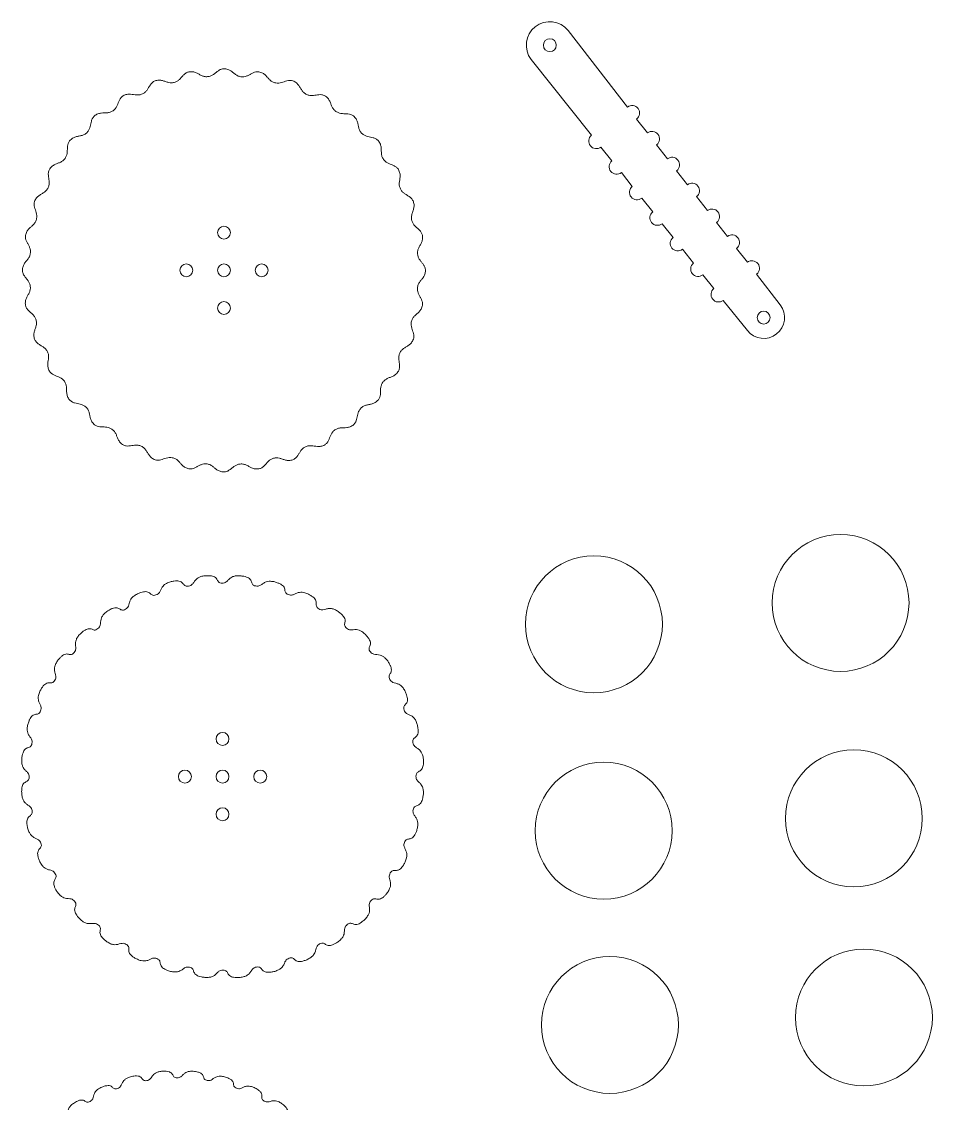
# Model space of a CAD drawing. Header units: millimetres. Extents: x -1917 to 2530, y -2036 to 2579.
# Drawn here: x -435 to 130, y 202 to 872 of the extents above; entities that cross this region are included whole.
import ezdxf

# ---------------------------------------------------------------- set-up
doc = ezdxf.new("R2010")
doc.units = ezdxf.units.MM

msp = doc.modelspace()

# ---------------------------------------------------------------- linework, layer by layer
at = {"color": 7, "linetype": 'Continuous', "lineweight": 15}
for p, q in [((-59.5, 819.23), (-96.25, 866.79)), ((-119.23, 848.74), (-81.75, 801.76)), ((-47.11, 803.19), (-53.79, 811.83)), ((-75.92, 794.45), (-69.11, 785.92)), ((-34.72, 787.15), (-41.39, 795.79)), ((-63.28, 778.61), (-56.47, 770.07)), ((-22.32, 771.11), (-29, 779.76)), ((-50.64, 762.76), (-43.84, 754.23)), ((-9.93, 755.08), (-16.61, 763.72)), ((-38.01, 746.92), (-31.2, 738.38)), ((2.46, 739.04), (-4.22, 747.68)), ((-25.37, 731.07), (-18.56, 722.54)), ((14.85, 723), (8.18, 731.64)), ((-12.73, 715.23), (-5.92, 706.69)), ((35.22, 696.65), (20.57, 715.6)), ((-0.09, 699.38), (14.85, 680.65))]:
    msp.add_line(p, q, dxfattribs=at)
for centre, radius in [((-107.6, 857.59), 4), ((-309.69, 741.37), 4), ((-333.05, 718.02), 4), ((-309.69, 718.02), 4), ((-286.34, 718.02), 4), ((-309.69, 694.66), 4), ((24.97, 688.73), 4), ((72.64, 511.83), 42.45), ((-80.3, 498.59), 42.45), ((-310.57, 427.49), 4), ((80.89, 378.25), 42.45), ((-74.22, 370.62), 42.45), ((-333.92, 404.14), 4), ((-310.57, 404.14), 4), ((-287.21, 404.14), 4), ((-310.57, 380.79), 4), ((87.12, 254.78), 42.45), ((-70.37, 250.2), 42.45)]:
    msp.add_circle(centre, radius, dxfattribs=at)
for centre, radius, start, end in [((-107.6, 857.59), 14.61, 38.98617, 217.28382), ((-56.64, 815.53), 4.67, 307.69242, 127.69242), ((-78.84, 798.11), 4.67, 128.57757, 308.57757), ((-44.25, 799.49), 4.67, 307.69242, 127.69242), ((-66.2, 782.26), 4.67, 128.57757, 308.57757), ((-31.86, 783.45), 4.67, 307.69242, 127.69242), ((-19.47, 767.42), 4.67, 307.69242, 127.69242), ((-53.56, 766.42), 4.67, 128.57757, 308.57757), ((-40.92, 750.57), 4.67, 128.57757, 308.57757), ((-7.07, 751.38), 4.67, 307.69242, 127.69242), ((-28.28, 734.73), 4.67, 128.57757, 308.57757), ((5.32, 735.34), 4.67, 307.69242, 127.69242), ((-15.64, 718.88), 4.67, 128.57757, 308.57757), ((17.71, 719.3), 4.67, 307.69242, 127.69242), ((-3, 703.04), 4.67, 128.57757, 308.57757), ((24.97, 688.73), 12.95, 218.57757, 37.69242)]:
    msp.add_arc(centre, radius, start, end, dxfattribs=at)
for points, knots in [([(-331.4, 841.12), (-332.02, 840.91), (-333.2, 840.5), (-334.61, 839.32), (-335.78, 838.02), (-336.92, 836.68), (-338.27, 835.45), (-340.02, 834.56), (-342.02, 834.15), (-344.05, 834.4), (-345.94, 835.06), (-347.88, 835.71), (-350.12, 836.06), (-351.63, 835.68), (-352.45, 835.48)], [0, 0, 0, 0, 0.0820985, 0.1568225, 0.2303729, 0.3043461, 0.3797809, 0.4613242, 0.5501647, 0.6342196, 0.7179045, 0.8038751, 0.8946475, 1, 1, 1, 1]), ([(-309.69, 843.02), (-310.34, 842.92), (-311.57, 842.72), (-313.17, 841.81), (-314.54, 840.72), (-315.9, 839.61), (-317.45, 838.63), (-319.32, 838.06), (-321.36, 837.99), (-323.32, 838.6), (-325.07, 839.57), (-326.86, 840.55), (-329.01, 841.28), (-330.56, 841.17), (-331.4, 841.12)], [0, 0, 0, 0, 0.082098, 0.156822, 0.230372, 0.304345, 0.379776, 0.461325, 0.550166, 0.63422, 0.717906, 0.803877, 0.894649, 1, 1, 1, 1]), ([(-287.99, 841.12), (-288.64, 841.13), (-289.89, 841.16), (-291.62, 840.53), (-293.16, 839.7), (-294.69, 838.84), (-296.39, 838.14), (-298.33, 837.91), (-300.35, 838.2), (-302.17, 839.13), (-303.72, 840.4), (-305.32, 841.67), (-307.31, 842.76), (-308.86, 842.93), (-309.69, 843.02)], [0, 0, 0, 0, 0.082102, 0.156822, 0.230374, 0.304346, 0.379779, 0.461325, 0.550164, 0.634221, 0.717902, 0.803877, 0.894644, 1, 1, 1, 1]), ([(-266.94, 835.48), (-267.58, 835.6), (-268.8, 835.85), (-270.62, 835.53), (-272.28, 834.98), (-273.94, 834.4), (-275.73, 834.01), (-277.68, 834.11), (-279.62, 834.75), (-281.26, 835.98), (-282.56, 837.5), (-283.92, 839.04), (-285.68, 840.45), (-287.18, 840.89), (-287.99, 841.12)], [0, 0, 0, 0, 0.082097, 0.15682, 0.230372, 0.304344, 0.379778, 0.461324, 0.550167, 0.634222, 0.717903, 0.803876, 0.894648, 1, 1, 1, 1]), ([(-352.45, 835.48), (-353.02, 835.16), (-354.11, 834.56), (-355.3, 833.15), (-356.22, 831.67), (-357.11, 830.15), (-358.23, 828.7), (-359.8, 827.53), (-361.69, 826.77), (-363.74, 826.67), (-365.71, 826.98), (-367.74, 827.29), (-370, 827.24), (-371.43, 826.61), (-372.19, 826.27)], [0, 0, 0, 0, 0.082097, 0.156822, 0.230373, 0.304346, 0.379778, 0.461325, 0.550162, 0.63422, 0.717904, 0.803874, 0.894645, 1, 1, 1, 1]), ([(-247.19, 826.27), (-247.8, 826.5), (-248.96, 826.95), (-250.81, 826.96), (-252.54, 826.71), (-254.27, 826.42), (-256.1, 826.35), (-258.01, 826.79), (-259.81, 827.75), (-261.2, 829.25), (-262.23, 830.97), (-263.29, 832.72), (-264.79, 834.42), (-266.19, 835.11), (-266.94, 835.48)], [0, 0, 0, 0, 0.0820977, 0.1568206, 0.2303709, 0.3043446, 0.3797785, 0.4613216, 0.5501622, 0.6342201, 0.7179032, 0.8038729, 0.8946442, 1, 1, 1, 1]), ([(-372.19, 826.27), (-372.7, 825.86), (-373.67, 825.08), (-374.6, 823.48), (-375.25, 821.86), (-375.86, 820.22), (-376.72, 818.59), (-378.05, 817.16), (-379.79, 816.09), (-381.78, 815.63), (-383.78, 815.6), (-385.83, 815.55), (-388.05, 815.11), (-389.35, 814.24), (-390.04, 813.77)], [0, 0, 0, 0, 0.082098, 0.156821, 0.230374, 0.304346, 0.379779, 0.461328, 0.550164, 0.634221, 0.717905, 0.803879, 0.894649, 1, 1, 1, 1]), ([(-229.35, 813.77), (-229.9, 814.11), (-230.97, 814.75), (-232.79, 815.08), (-234.53, 815.13), (-236.29, 815.15), (-238.1, 815.4), (-239.91, 816.16), (-241.51, 817.42), (-242.62, 819.14), (-243.33, 821.01), (-244.08, 822.92), (-245.25, 824.86), (-246.52, 825.78), (-247.19, 826.27)], [0, 0, 0, 0, 0.082101, 0.156823, 0.230375, 0.304347, 0.379777, 0.461322, 0.550163, 0.634218, 0.717903, 0.803875, 0.894647, 1, 1, 1, 1]), ([(-390.04, 813.77), (-390.47, 813.28), (-391.29, 812.34), (-391.93, 810.61), (-392.28, 808.9), (-392.6, 807.17), (-393.16, 805.43), (-394.23, 803.79), (-395.75, 802.43), (-397.64, 801.63), (-399.6, 801.25), (-401.61, 800.85), (-403.72, 800.03), (-404.85, 798.95), (-405.45, 798.36)], [0, 0, 0, 0, 0.082102, 0.156823, 0.230375, 0.304346, 0.379779, 0.461325, 0.550167, 0.634219, 0.717905, 0.803873, 0.894644, 1, 1, 1, 1]), ([(-213.94, 798.36), (-214.43, 798.79), (-215.37, 799.61), (-217.1, 800.25), (-218.81, 800.6), (-220.54, 800.93), (-222.28, 801.48), (-223.92, 802.55), (-225.28, 804.07), (-226.08, 805.96), (-226.46, 807.93), (-226.86, 809.93), (-227.68, 812.04), (-228.76, 813.17), (-229.35, 813.77)], [0, 0, 0, 0, 0.082099, 0.156823, 0.230373, 0.304345, 0.37978, 0.461325, 0.550165, 0.63422, 0.717904, 0.803876, 0.894647, 1, 1, 1, 1]), ([(-405.45, 798.36), (-405.79, 797.81), (-406.43, 796.74), (-406.76, 794.93), (-406.81, 793.18), (-406.83, 791.42), (-407.07, 789.61), (-407.84, 787.8), (-409.1, 786.2), (-410.82, 785.09), (-412.69, 784.38), (-414.6, 783.63), (-416.54, 782.46), (-417.45, 781.19), (-417.95, 780.52)], [0, 0, 0, 0, 0.082099, 0.156822, 0.230373, 0.304346, 0.379778, 0.461324, 0.550165, 0.634221, 0.717901, 0.803879, 0.894645, 1, 1, 1, 1]), ([(-201.44, 780.52), (-201.85, 781.02), (-202.63, 781.99), (-204.23, 782.92), (-205.85, 783.57), (-207.49, 784.18), (-209.12, 785.04), (-210.55, 786.38), (-211.62, 788.11), (-212.08, 790.1), (-212.11, 792.11), (-212.16, 794.15), (-212.6, 796.37), (-213.47, 797.67), (-213.94, 798.36)], [0, 0, 0, 0, 0.082098, 0.156821, 0.230374, 0.304346, 0.379778, 0.461325, 0.550164, 0.634221, 0.717903, 0.803877, 0.894647, 1, 1, 1, 1]), ([(-417.95, 780.52), (-418.18, 779.91), (-418.63, 778.75), (-418.64, 776.9), (-418.39, 775.17), (-418.1, 773.44), (-418.03, 771.61), (-418.47, 769.7), (-419.43, 767.9), (-420.93, 766.51), (-422.65, 765.48), (-424.4, 764.42), (-426.1, 762.92), (-426.79, 761.52), (-427.16, 760.77)], [0, 0, 0, 0, 0.082098, 0.156821, 0.230374, 0.304348, 0.379779, 0.461324, 0.550165, 0.634219, 0.717904, 0.803875, 0.894646, 1, 1, 1, 1]), ([(-192.23, 760.77), (-192.55, 761.34), (-193.15, 762.43), (-194.56, 763.62), (-196.04, 764.54), (-197.56, 765.43), (-199.01, 766.55), (-200.18, 768.12), (-200.94, 770.01), (-201.04, 772.06), (-200.73, 774.04), (-200.42, 776.06), (-200.47, 778.32), (-201.1, 779.75), (-201.44, 780.52)], [0, 0, 0, 0, 0.082099, 0.156822, 0.230374, 0.304346, 0.37978, 0.461327, 0.550165, 0.63422, 0.717904, 0.803876, 0.894647, 1, 1, 1, 1]), ([(-427.16, 760.77), (-427.28, 760.13), (-427.52, 758.91), (-427.21, 757.09), (-426.66, 755.43), (-426.07, 753.77), (-425.69, 751.98), (-425.79, 750.03), (-426.43, 748.09), (-427.66, 746.45), (-429.18, 745.15), (-430.71, 743.79), (-432.13, 742.03), (-432.56, 740.53), (-432.8, 739.72)], [0, 0, 0, 0, 0.082099, 0.156821, 0.230373, 0.304345, 0.379779, 0.461325, 0.550163, 0.63422, 0.717901, 0.803875, 0.894647, 1, 1, 1, 1]), ([(-186.59, 739.72), (-186.8, 740.34), (-187.21, 741.52), (-188.39, 742.93), (-189.69, 744.1), (-191.03, 745.24), (-192.26, 746.6), (-193.15, 748.34), (-193.56, 750.34), (-193.31, 752.37), (-192.65, 754.26), (-192, 756.2), (-191.65, 758.44), (-192.03, 759.95), (-192.23, 760.77)], [0, 0, 0, 0, 0.082099, 0.156823, 0.230375, 0.304348, 0.379779, 0.461326, 0.550165, 0.634222, 0.717904, 0.803878, 0.894648, 1, 1, 1, 1]), ([(-432.8, 739.72), (-432.81, 739.07), (-432.83, 737.82), (-432.21, 736.09), (-431.38, 734.55), (-430.52, 733.02), (-429.82, 731.32), (-429.59, 729.38), (-429.88, 727.36), (-430.81, 725.54), (-432.07, 723.99), (-433.35, 722.39), (-434.44, 720.4), (-434.61, 718.85), (-434.69, 718.02)], [0, 0, 0, 0, 0.082099, 0.15682, 0.230374, 0.304345, 0.379779, 0.461325, 0.550164, 0.634219, 0.717902, 0.803877, 0.894647, 1, 1, 1, 1]), ([(-184.69, 718.02), (-184.79, 718.66), (-184.99, 719.89), (-185.9, 721.49), (-186.99, 722.86), (-188.1, 724.22), (-189.08, 725.77), (-189.65, 727.64), (-189.72, 729.68), (-189.11, 731.64), (-188.14, 733.39), (-187.16, 735.18), (-186.43, 737.33), (-186.54, 738.89), (-186.59, 739.72)], [0, 0, 0, 0, 0.0821, 0.156823, 0.230374, 0.304347, 0.37978, 0.461326, 0.550165, 0.634221, 0.717904, 0.803877, 0.894647, 1, 1, 1, 1]), ([(-434.69, 718.02), (-434.59, 717.37), (-434.4, 716.14), (-433.49, 714.54), (-432.4, 713.17), (-431.29, 711.81), (-430.31, 710.26), (-429.74, 708.39), (-429.67, 706.35), (-430.28, 704.39), (-431.25, 702.64), (-432.23, 700.85), (-432.96, 698.7), (-432.85, 697.15), (-432.8, 696.31)], [0, 0, 0, 0, 0.0820991, 0.156822, 0.2303767, 0.3043462, 0.3797792, 0.4613265, 0.5501654, 0.6342206, 0.7179036, 0.8038771, 0.8946468, 1, 1, 1, 1]), ([(-186.59, 696.31), (-186.58, 696.96), (-186.55, 698.21), (-187.18, 699.94), (-188.01, 701.48), (-188.87, 703.01), (-189.57, 704.71), (-189.8, 706.65), (-189.51, 708.67), (-188.58, 710.49), (-187.32, 712.05), (-186.04, 713.65), (-184.95, 715.63), (-184.78, 717.18), (-184.69, 718.02)], [0, 0, 0, 0, 0.082098, 0.156821, 0.230374, 0.304346, 0.379778, 0.461325, 0.550164, 0.63422, 0.717903, 0.803877, 0.894647, 1, 1, 1, 1]), ([(-432.8, 696.31), (-432.58, 695.69), (-432.18, 694.51), (-431, 693.1), (-429.7, 691.93), (-428.36, 690.79), (-427.13, 689.44), (-426.24, 687.69), (-425.83, 685.69), (-426.08, 683.66), (-426.74, 681.77), (-427.39, 679.83), (-427.73, 677.59), (-427.36, 676.08), (-427.16, 675.26)], [0, 0, 0, 0, 0.0821008, 0.1568229, 0.2303751, 0.3043456, 0.3797787, 0.4613255, 0.5501649, 0.6342196, 0.7179035, 0.8038773, 0.8946473, 1, 1, 1, 1]), ([(-192.23, 675.26), (-192.11, 675.9), (-191.86, 677.13), (-192.18, 678.94), (-192.73, 680.6), (-193.31, 682.26), (-193.7, 684.05), (-193.6, 686.01), (-192.96, 687.94), (-191.73, 689.58), (-190.21, 690.89), (-188.67, 692.24), (-187.26, 694), (-186.82, 695.5), (-186.59, 696.31)], [0, 0, 0, 0, 0.082098, 0.156822, 0.230373, 0.304345, 0.379778, 0.461325, 0.550165, 0.634221, 0.717904, 0.803876, 0.894647, 1, 1, 1, 1]), ([(-427.16, 675.26), (-426.84, 674.69), (-426.24, 673.6), (-424.83, 672.41), (-423.34, 671.49), (-421.83, 670.6), (-420.38, 669.48), (-419.2, 667.91), (-418.45, 666.02), (-418.34, 663.97), (-418.66, 662), (-418.97, 659.97), (-418.92, 657.71), (-418.29, 656.28), (-417.95, 655.52)], [0, 0, 0, 0, 0.082099, 0.156823, 0.230374, 0.304347, 0.37978, 0.461324, 0.550164, 0.634219, 0.717903, 0.803876, 0.894646, 1, 1, 1, 1]), ([(-201.44, 655.52), (-201.21, 656.12), (-200.76, 657.29), (-200.75, 659.13), (-201, 660.86), (-201.29, 662.59), (-201.36, 664.42), (-200.92, 666.33), (-199.96, 668.13), (-198.46, 669.52), (-196.74, 670.55), (-194.99, 671.62), (-193.29, 673.11), (-192.6, 674.51), (-192.23, 675.26)], [0, 0, 0, 0, 0.0821, 0.156822, 0.230374, 0.304346, 0.379778, 0.461325, 0.550165, 0.63422, 0.717902, 0.803876, 0.894646, 1, 1, 1, 1]), ([(-417.95, 655.52), (-417.54, 655.01), (-416.76, 654.04), (-415.16, 653.11), (-413.54, 652.46), (-411.89, 651.85), (-410.27, 650.99), (-408.84, 649.66), (-407.77, 647.92), (-407.31, 645.93), (-407.28, 643.93), (-407.23, 641.88), (-406.79, 639.66), (-405.92, 638.36), (-405.45, 637.67)], [0, 0, 0, 0, 0.0820972, 0.1568221, 0.2303743, 0.3043462, 0.3797795, 0.4613242, 0.5501655, 0.6342211, 0.7179042, 0.8038768, 0.8946465, 1, 1, 1, 1]), ([(-213.94, 637.67), (-213.6, 638.23), (-212.96, 639.29), (-212.63, 641.11), (-212.58, 642.85), (-212.56, 644.61), (-212.31, 646.43), (-211.55, 648.23), (-210.29, 649.83), (-208.57, 650.94), (-206.7, 651.66), (-204.79, 652.4), (-202.85, 653.58), (-201.93, 654.84), (-201.44, 655.52)], [0, 0, 0, 0, 0.0821, 0.156822, 0.230375, 0.304347, 0.37978, 0.461326, 0.550166, 0.634222, 0.717904, 0.803877, 0.894647, 1, 1, 1, 1]), ([(-405.45, 637.67), (-404.96, 637.24), (-404.02, 636.42), (-402.29, 635.78), (-400.58, 635.43), (-398.85, 635.11), (-397.11, 634.55), (-395.46, 633.48), (-394.11, 631.96), (-393.31, 630.07), (-392.93, 628.11), (-392.53, 626.1), (-391.71, 623.99), (-390.62, 622.86), (-390.04, 622.26)], [0, 0, 0, 0, 0.082102, 0.15682, 0.230375, 0.304347, 0.379777, 0.461326, 0.550165, 0.63422, 0.717903, 0.803875, 0.894645, 1, 1, 1, 1]), ([(-229.35, 622.26), (-228.92, 622.75), (-228.1, 623.69), (-227.46, 625.42), (-227.11, 627.13), (-226.78, 628.86), (-226.23, 630.6), (-225.16, 632.25), (-223.64, 633.6), (-221.75, 634.4), (-219.78, 634.78), (-217.78, 635.18), (-215.67, 636), (-214.54, 637.09), (-213.94, 637.67)], [0, 0, 0, 0, 0.082098, 0.156821, 0.230374, 0.304347, 0.379779, 0.461325, 0.550164, 0.634221, 0.717903, 0.803877, 0.894647, 1, 1, 1, 1]), ([(-390.04, 622.26), (-389.48, 621.92), (-388.42, 621.28), (-386.6, 620.95), (-384.86, 620.9), (-383.1, 620.88), (-381.28, 620.64), (-379.48, 619.87), (-377.88, 618.61), (-376.77, 616.89), (-376.05, 615.02), (-375.31, 613.11), (-374.13, 611.17), (-372.87, 610.26), (-372.19, 609.76)], [0, 0, 0, 0, 0.082097, 0.15682, 0.230372, 0.304344, 0.379779, 0.461324, 0.550166, 0.634221, 0.717904, 0.803878, 0.894646, 1, 1, 1, 1]), ([(-247.19, 609.76), (-246.69, 610.17), (-245.72, 610.95), (-244.79, 612.55), (-244.14, 614.17), (-243.53, 615.82), (-242.67, 617.44), (-241.34, 618.87), (-239.6, 619.94), (-237.61, 620.4), (-235.6, 620.43), (-233.56, 620.48), (-231.34, 620.92), (-230.04, 621.79), (-229.35, 622.26)], [0, 0, 0, 0, 0.082099, 0.15682, 0.230375, 0.304346, 0.37978, 0.461325, 0.550166, 0.634222, 0.717901, 0.803875, 0.894645, 1, 1, 1, 1]), ([(-372.19, 609.76), (-371.59, 609.53), (-370.42, 609.08), (-368.58, 609.07), (-366.85, 609.32), (-365.12, 609.61), (-363.29, 609.68), (-361.38, 609.24), (-359.58, 608.28), (-358.19, 606.78), (-357.16, 605.06), (-356.09, 603.31), (-354.6, 601.61), (-353.2, 600.92), (-352.45, 600.55)], [0, 0, 0, 0, 0.082098, 0.156821, 0.230376, 0.30435, 0.379778, 0.461327, 0.550166, 0.634221, 0.717904, 0.803878, 0.894648, 1, 1, 1, 1]), ([(-266.94, 600.55), (-266.37, 600.87), (-265.28, 601.47), (-264.09, 602.88), (-263.17, 604.37), (-262.28, 605.88), (-261.16, 607.33), (-259.59, 608.51), (-257.7, 609.26), (-255.65, 609.37), (-253.67, 609.05), (-251.65, 608.74), (-249.39, 608.79), (-247.96, 609.42), (-247.19, 609.76)], [0, 0, 0, 0, 0.082102, 0.156823, 0.230376, 0.304346, 0.379779, 0.461326, 0.550167, 0.63422, 0.717904, 0.803879, 0.89465, 1, 1, 1, 1]), ([(-352.45, 600.55), (-351.81, 600.43), (-350.58, 600.19), (-348.77, 600.5), (-347.11, 601.05), (-345.45, 601.64), (-343.66, 602.02), (-341.7, 601.92), (-339.77, 601.28), (-338.13, 600.05), (-336.82, 598.53), (-335.47, 597), (-333.71, 595.58), (-332.21, 595.15), (-331.4, 594.91)], [0, 0, 0, 0, 0.082102, 0.156824, 0.230376, 0.304348, 0.379782, 0.461327, 0.550166, 0.63422, 0.717905, 0.803877, 0.894648, 1, 1, 1, 1]), ([(-331.4, 594.91), (-330.75, 594.9), (-329.5, 594.88), (-327.77, 595.5), (-326.23, 596.33), (-324.7, 597.19), (-323, 597.89), (-321.06, 598.12), (-319.04, 597.83), (-317.22, 596.9), (-315.66, 595.64), (-314.07, 594.36), (-312.08, 593.27), (-310.53, 593.1), (-309.69, 593.02)], [0, 0, 0, 0, 0.082097, 0.156823, 0.230376, 0.304347, 0.379781, 0.461328, 0.550168, 0.63422, 0.717905, 0.803877, 0.894648, 1, 1, 1, 1]), ([(-309.69, 593.02), (-309.05, 593.12), (-307.82, 593.31), (-306.22, 594.23), (-304.85, 595.31), (-303.49, 596.42), (-301.94, 597.4), (-300.07, 597.97), (-298.03, 598.04), (-296.07, 597.43), (-294.32, 596.46), (-292.53, 595.48), (-290.38, 594.75), (-288.82, 594.86), (-287.99, 594.91)], [0, 0, 0, 0, 0.082102, 0.156822, 0.230376, 0.304344, 0.379779, 0.461323, 0.550163, 0.634222, 0.717902, 0.803873, 0.894645, 1, 1, 1, 1]), ([(-287.99, 594.91), (-287.37, 595.13), (-286.19, 595.53), (-284.78, 596.71), (-283.61, 598.01), (-282.47, 599.35), (-281.11, 600.58), (-279.37, 601.47), (-277.37, 601.88), (-275.34, 601.63), (-273.45, 600.97), (-271.51, 600.32), (-269.27, 599.98), (-267.76, 600.35), (-266.94, 600.55)], [0, 0, 0, 0, 0.082098, 0.156819, 0.230373, 0.304344, 0.379778, 0.461326, 0.550163, 0.634223, 0.717904, 0.803879, 0.894647, 1, 1, 1, 1]), ([(-342.92, 524.88), (-343.73, 524.6), (-345.16, 524.11), (-346.87, 522.98), (-348.11, 521.59), (-348.88, 519.97), (-349.54, 518.42), (-350.58, 517.31), (-351.81, 516.73), (-353.08, 516.41), (-354.23, 516.66), (-355.04, 517.32), (-355.8, 518.05), (-356.88, 518.68), (-358.22, 518.87), (-359.73, 518.69), (-361.46, 518.23), (-362.7, 517.72), (-363.39, 517.43)], [0, 0, 0, 0, 0.103067, 0.180959, 0.243573, 0.323795, 0.396179, 0.444903, 0.501889, 0.557455, 0.599347, 0.638433, 0.680222, 0.726775, 0.785873, 0.839262, 0.909154, 1, 1, 1, 1]), ([(-321.46, 528.67), (-322.31, 528.53), (-323.8, 528.29), (-325.68, 527.48), (-327.14, 526.33), (-328.19, 524.86), (-329.11, 523.45), (-330.32, 522.54), (-331.63, 522.18), (-332.93, 522.09), (-334.03, 522.53), (-334.71, 523.32), (-335.33, 524.17), (-336.28, 524.98), (-337.57, 525.4), (-339.09, 525.49), (-340.87, 525.33), (-342.18, 525.04), (-342.92, 524.88)], [0, 0, 0, 0, 0.103067, 0.180961, 0.243576, 0.323794, 0.39618, 0.444905, 0.501893, 0.557458, 0.599343, 0.638432, 0.680223, 0.726773, 0.785875, 0.839262, 0.909153, 1, 1, 1, 1]), ([(-299.67, 528.67), (-300.53, 528.68), (-302.04, 528.71), (-304.04, 528.23), (-305.67, 527.35), (-306.96, 526.09), (-308.11, 524.86), (-309.46, 524.17), (-310.81, 524.05), (-312.11, 524.18), (-313.12, 524.81), (-313.64, 525.7), (-314.12, 526.65), (-314.91, 527.61), (-316.11, 528.25), (-317.59, 528.6), (-319.37, 528.75), (-320.71, 528.7), (-321.46, 528.67)], [0, 0, 0, 0, 0.103065, 0.180958, 0.243575, 0.323794, 0.396178, 0.444903, 0.50189, 0.55746, 0.599346, 0.638431, 0.680222, 0.726775, 0.785872, 0.839261, 0.909156, 1, 1, 1, 1]), ([(-278.22, 524.88), (-279.06, 525.05), (-280.54, 525.33), (-282.59, 525.21), (-284.35, 524.63), (-285.84, 523.61), (-287.18, 522.6), (-288.63, 522.15), (-289.99, 522.27), (-291.24, 522.62), (-292.12, 523.42), (-292.49, 524.39), (-292.79, 525.4), (-293.4, 526.49), (-294.47, 527.32), (-295.87, 527.93), (-297.6, 528.39), (-298.92, 528.56), (-299.67, 528.67)], [0, 0, 0, 0, 0.103069, 0.180959, 0.243574, 0.323795, 0.396177, 0.444901, 0.501889, 0.55746, 0.599347, 0.638433, 0.680223, 0.726776, 0.785873, 0.839263, 0.909156, 1, 1, 1, 1]), ([(-257.74, 517.43), (-258.54, 517.74), (-259.95, 518.28), (-261.99, 518.51), (-263.83, 518.25), (-265.47, 517.5), (-266.97, 516.74), (-268.47, 516.55), (-269.79, 516.9), (-270.96, 517.47), (-271.69, 518.4), (-271.88, 519.42), (-272, 520.47), (-272.42, 521.65), (-273.33, 522.66), (-274.6, 523.49), (-276.22, 524.25), (-277.49, 524.65), (-278.22, 524.88)], [0, 0, 0, 0, 0.103067, 0.18096, 0.243574, 0.323797, 0.396181, 0.444906, 0.501891, 0.557458, 0.599346, 0.638432, 0.680224, 0.726776, 0.785873, 0.839264, 0.909156, 1, 1, 1, 1]), ([(-363.39, 517.43), (-364.15, 517.01), (-365.47, 516.28), (-366.96, 514.87), (-367.94, 513.29), (-368.42, 511.56), (-368.79, 509.91), (-369.62, 508.64), (-370.73, 507.86), (-371.93, 507.33), (-373.11, 507.37), (-374.01, 507.88), (-374.89, 508.46), (-376.06, 508.9), (-377.42, 508.85), (-378.88, 508.41), (-380.5, 507.66), (-381.63, 506.94), (-382.26, 506.53)], [0, 0, 0, 0, 0.103068, 0.180958, 0.243574, 0.323794, 0.396178, 0.444901, 0.501892, 0.55746, 0.599345, 0.63843, 0.680224, 0.726773, 0.785872, 0.839261, 0.909156, 1, 1, 1, 1]), ([(-238.87, 506.53), (-239.61, 506.98), (-240.9, 507.76), (-242.87, 508.34), (-244.72, 508.4), (-246.47, 507.95), (-248.08, 507.45), (-249.59, 507.53), (-250.82, 508.11), (-251.89, 508.87), (-252.44, 509.92), (-252.45, 510.95), (-252.39, 512.01), (-252.59, 513.24), (-253.31, 514.39), (-254.42, 515.43), (-255.89, 516.46), (-257.07, 517.08), (-257.74, 517.43)], [0, 0, 0, 0, 0.103068, 0.180962, 0.243576, 0.323797, 0.396178, 0.444904, 0.501893, 0.557458, 0.599347, 0.638434, 0.680224, 0.726776, 0.785874, 0.839262, 0.909156, 1, 1, 1, 1]), ([(-382.26, 506.53), (-382.93, 505.99), (-384.11, 505.04), (-385.33, 503.4), (-386.02, 501.67), (-386.19, 499.88), (-386.28, 498.2), (-386.87, 496.8), (-387.83, 495.84), (-388.91, 495.1), (-390.08, 494.94), (-391.06, 495.28), (-392.03, 495.71), (-393.26, 495.94), (-394.59, 495.65), (-395.95, 494.97), (-397.41, 493.94), (-398.4, 493.04), (-398.96, 492.53)], [0, 0, 0, 0, 0.103065, 0.18096, 0.243573, 0.323793, 0.396176, 0.444902, 0.501889, 0.557457, 0.599347, 0.638432, 0.680223, 0.726774, 0.785872, 0.839263, 0.909153, 1, 1, 1, 1]), ([(-222.18, 492.53), (-222.83, 493.09), (-223.97, 494.08), (-225.8, 495), (-227.62, 495.38), (-229.42, 495.24), (-231.09, 495.03), (-232.56, 495.37), (-233.68, 496.15), (-234.59, 497.09), (-234.95, 498.22), (-234.79, 499.24), (-234.54, 500.27), (-234.53, 501.52), (-235.04, 502.77), (-235.95, 503.99), (-237.21, 505.26), (-238.27, 506.07), (-238.87, 506.53)], [0, 0, 0, 0, 0.103063, 0.180956, 0.243575, 0.323792, 0.396177, 0.444901, 0.501889, 0.557457, 0.599345, 0.638432, 0.680223, 0.726775, 0.785872, 0.839263, 0.909154, 1, 1, 1, 1]), ([(-398.96, 492.53), (-399.52, 491.88), (-400.51, 490.74), (-401.43, 488.91), (-401.81, 487.09), (-401.67, 485.29), (-401.46, 483.62), (-401.8, 482.14), (-402.58, 481.03), (-403.52, 480.12), (-404.64, 479.75), (-405.67, 479.92), (-406.69, 480.17), (-407.94, 480.18), (-409.2, 479.67), (-410.42, 478.76), (-411.68, 477.5), (-412.5, 476.44), (-412.96, 475.84)], [0, 0, 0, 0, 0.103064, 0.18096, 0.243574, 0.323794, 0.396177, 0.444903, 0.501888, 0.557457, 0.599344, 0.638431, 0.680222, 0.726776, 0.785872, 0.839262, 0.909153, 1, 1, 1, 1]), ([(-208.17, 475.84), (-208.71, 476.51), (-209.67, 477.68), (-211.31, 478.9), (-213.04, 479.59), (-214.83, 479.76), (-216.51, 479.85), (-217.91, 480.44), (-218.87, 481.4), (-219.61, 482.48), (-219.77, 483.66), (-219.42, 484.64), (-219, 485.6), (-218.77, 486.83), (-219.06, 488.16), (-219.74, 489.52), (-220.77, 490.98), (-221.67, 491.97), (-222.18, 492.53)], [0, 0, 0, 0, 0.103065, 0.18096, 0.243574, 0.323794, 0.396176, 0.444903, 0.501892, 0.557457, 0.599344, 0.638431, 0.680222, 0.726773, 0.785871, 0.839261, 0.909153, 1, 1, 1, 1]), ([(-412.96, 475.84), (-413.4, 475.1), (-414.18, 473.81), (-414.77, 471.84), (-414.82, 469.98), (-414.37, 468.24), (-413.88, 466.63), (-413.96, 465.12), (-414.53, 463.88), (-415.3, 462.82), (-416.34, 462.27), (-417.38, 462.26), (-418.44, 462.32), (-419.67, 462.12), (-420.82, 461.4), (-421.86, 460.29), (-422.88, 458.82), (-423.51, 457.64), (-423.86, 456.97)], [0, 0, 0, 0, 0.103065, 0.180959, 0.243573, 0.323794, 0.396176, 0.444901, 0.501889, 0.557459, 0.599346, 0.638431, 0.680224, 0.726776, 0.785871, 0.839262, 0.909154, 1, 1, 1, 1]), ([(-197.28, 456.97), (-197.7, 457.72), (-198.43, 459.04), (-199.84, 460.53), (-201.42, 461.51), (-203.15, 461.99), (-204.79, 462.37), (-206.07, 463.19), (-206.85, 464.31), (-207.38, 465.5), (-207.34, 466.68), (-206.83, 467.59), (-206.25, 468.47), (-205.81, 469.64), (-205.86, 470.99), (-206.3, 472.45), (-207.05, 474.07), (-207.77, 475.2), (-208.17, 475.84)], [0, 0, 0, 0, 0.1030651, 0.1809592, 0.2435742, 0.3237948, 0.3961778, 0.4449022, 0.5018904, 0.5574572, 0.5993446, 0.6384318, 0.6802218, 0.7267739, 0.7858718, 0.8392615, 0.9091535, 1, 1, 1, 1]), ([(-423.86, 456.97), (-424.16, 456.16), (-424.71, 454.75), (-424.94, 452.72), (-424.67, 450.88), (-423.93, 449.24), (-423.16, 447.74), (-422.98, 446.24), (-423.33, 444.92), (-423.9, 443.74), (-424.83, 443.02), (-425.85, 442.83), (-426.9, 442.71), (-428.08, 442.29), (-429.08, 441.38), (-429.92, 440.11), (-430.67, 438.49), (-431.08, 437.21), (-431.31, 436.49)], [0, 0, 0, 0, 0.103066, 0.18096, 0.243574, 0.323794, 0.396177, 0.444903, 0.501891, 0.557456, 0.599346, 0.638434, 0.680222, 0.726773, 0.785874, 0.839262, 0.909154, 1, 1, 1, 1]), ([(-189.83, 436.49), (-190.11, 437.31), (-190.6, 438.73), (-191.73, 440.44), (-193.11, 441.68), (-194.74, 442.46), (-196.29, 443.12), (-197.4, 444.15), (-197.97, 445.38), (-198.3, 446.65), (-198.05, 447.81), (-197.39, 448.61), (-196.66, 449.37), (-196.03, 450.45), (-195.84, 451.79), (-196.02, 453.3), (-196.48, 455.03), (-196.99, 456.27), (-197.28, 456.97)], [0, 0, 0, 0, 0.1030655, 0.1809592, 0.2435736, 0.3237929, 0.3961779, 0.4449019, 0.5018905, 0.5574571, 0.5993447, 0.6384315, 0.680222, 0.7267741, 0.7858723, 0.8392614, 0.909154, 1, 1, 1, 1]), ([(-431.31, 436.49), (-431.47, 435.65), (-431.76, 434.17), (-431.64, 432.12), (-431.06, 430.35), (-430.04, 428.87), (-429.02, 427.53), (-428.58, 426.08), (-428.7, 424.72), (-429.05, 423.46), (-429.85, 422.59), (-430.82, 422.22), (-431.83, 421.92), (-432.92, 421.31), (-433.75, 420.24), (-434.35, 418.84), (-434.81, 417.11), (-434.99, 415.78), (-435.09, 415.04)], [0, 0, 0, 0, 0.103065, 0.180959, 0.243574, 0.323793, 0.396177, 0.444902, 0.50189, 0.557455, 0.599343, 0.638433, 0.680223, 0.726773, 0.785872, 0.839261, 0.909154, 1, 1, 1, 1]), ([(-186.04, 415.04), (-186.18, 415.88), (-186.41, 417.38), (-187.23, 419.26), (-188.38, 420.72), (-189.84, 421.76), (-191.26, 422.68), (-192.17, 423.89), (-192.52, 425.2), (-192.62, 426.51), (-192.17, 427.6), (-191.39, 428.28), (-190.54, 428.91), (-189.72, 429.86), (-189.31, 431.15), (-189.22, 432.67), (-189.38, 434.45), (-189.66, 435.75), (-189.83, 436.49)], [0, 0, 0, 0, 0.103065, 0.180959, 0.243573, 0.323794, 0.396178, 0.444903, 0.50189, 0.557457, 0.599344, 0.638432, 0.680222, 0.726775, 0.785872, 0.839261, 0.909154, 1, 1, 1, 1]), ([(-435.09, 415.04), (-435.11, 414.18), (-435.13, 412.67), (-434.66, 410.67), (-433.78, 409.03), (-432.52, 407.75), (-431.28, 406.6), (-430.6, 405.25), (-430.48, 403.9), (-430.61, 402.6), (-431.24, 401.59), (-432.13, 401.06), (-433.07, 400.59), (-434.04, 399.8), (-434.67, 398.6), (-435.02, 397.12), (-435.18, 395.34), (-435.12, 394), (-435.09, 393.25)], [0, 0, 0, 0, 0.103065, 0.18096, 0.243574, 0.323794, 0.396177, 0.444903, 0.501891, 0.557457, 0.599345, 0.638431, 0.680221, 0.726773, 0.785872, 0.839262, 0.909153, 1, 1, 1, 1]), ([(-186.04, 393.25), (-186.03, 394.11), (-186, 395.62), (-186.48, 397.61), (-187.36, 399.25), (-188.62, 400.53), (-189.85, 401.68), (-190.54, 403.03), (-190.66, 404.38), (-190.53, 405.69), (-189.9, 406.69), (-189.01, 407.22), (-188.06, 407.69), (-187.09, 408.48), (-186.46, 409.68), (-186.11, 411.16), (-185.96, 412.94), (-186.01, 414.28), (-186.04, 415.04)], [0, 0, 0, 0, 0.1030653, 0.1809589, 0.2435736, 0.323794, 0.3961774, 0.444902, 0.5018896, 0.5574567, 0.5993445, 0.6384324, 0.6802212, 0.7267746, 0.7858718, 0.8392608, 0.9091535, 1, 1, 1, 1]), ([(-435.09, 393.25), (-434.96, 392.4), (-434.72, 390.91), (-433.9, 389.02), (-432.76, 387.56), (-431.29, 386.52), (-429.88, 385.6), (-428.96, 384.39), (-428.61, 383.08), (-428.51, 381.77), (-428.96, 380.68), (-429.75, 380), (-430.6, 379.37), (-431.41, 378.42), (-431.83, 377.13), (-431.91, 375.61), (-431.76, 373.83), (-431.47, 372.53), (-431.31, 371.79)], [0, 0, 0, 0, 0.103066, 0.18096, 0.243573, 0.323794, 0.396176, 0.444902, 0.50189, 0.557457, 0.599343, 0.638429, 0.68022, 0.726773, 0.785871, 0.839261, 0.909154, 1, 1, 1, 1]), ([(-189.83, 371.79), (-189.66, 372.63), (-189.37, 374.12), (-189.5, 376.16), (-190.08, 377.93), (-191.1, 379.41), (-192.11, 380.76), (-192.56, 382.21), (-192.44, 383.56), (-192.08, 384.82), (-191.29, 385.7), (-190.32, 386.06), (-189.31, 386.36), (-188.22, 386.98), (-187.39, 388.05), (-186.78, 389.44), (-186.32, 391.17), (-186.14, 392.5), (-186.04, 393.25)], [0, 0, 0, 0, 0.103065, 0.180959, 0.243573, 0.323794, 0.396177, 0.444902, 0.50189, 0.557458, 0.599345, 0.638431, 0.680221, 0.726774, 0.785871, 0.839261, 0.909153, 1, 1, 1, 1]), ([(-431.31, 371.79), (-431.03, 370.98), (-430.54, 369.55), (-429.41, 367.84), (-428.02, 366.6), (-426.4, 365.82), (-424.85, 365.17), (-423.74, 364.13), (-423.16, 362.9), (-422.84, 361.63), (-423.09, 360.48), (-423.75, 359.67), (-424.47, 358.91), (-425.11, 357.83), (-425.29, 356.49), (-425.12, 354.98), (-424.65, 353.25), (-424.14, 352.01), (-423.86, 351.31)], [0, 0, 0, 0, 0.1030639, 0.1809592, 0.2435756, 0.323795, 0.3961758, 0.4449017, 0.5018893, 0.5574564, 0.599344, 0.6384298, 0.6802204, 0.7267725, 0.785871, 0.8392612, 0.909153, 1, 1, 1, 1]), ([(-197.28, 351.31), (-196.97, 352.12), (-196.43, 353.53), (-196.2, 355.56), (-196.46, 357.4), (-197.21, 359.04), (-197.97, 360.54), (-198.16, 362.05), (-197.81, 363.36), (-197.24, 364.54), (-196.3, 365.26), (-195.28, 365.46), (-194.24, 365.58), (-193.06, 365.99), (-192.05, 366.9), (-191.22, 368.17), (-190.46, 369.79), (-190.06, 371.07), (-189.83, 371.79)], [0, 0, 0, 0, 0.103065, 0.180959, 0.243574, 0.323794, 0.396177, 0.444902, 0.50189, 0.557457, 0.599344, 0.638431, 0.680221, 0.726774, 0.785871, 0.839261, 0.909153, 1, 1, 1, 1]), ([(-423.86, 351.31), (-423.44, 350.56), (-422.71, 349.24), (-421.3, 347.75), (-419.72, 346.77), (-417.98, 346.29), (-416.34, 345.91), (-415.07, 345.09), (-414.29, 343.98), (-413.75, 342.78), (-413.8, 341.6), (-414.3, 340.7), (-414.89, 339.81), (-415.33, 338.64), (-415.28, 337.29), (-414.84, 335.83), (-414.08, 334.21), (-413.37, 333.08), (-412.96, 332.44)], [0, 0, 0, 0, 0.103065, 0.180958, 0.243573, 0.323796, 0.396178, 0.444903, 0.50189, 0.557457, 0.599344, 0.638431, 0.680222, 0.726774, 0.785872, 0.839261, 0.909155, 1, 1, 1, 1]), ([(-208.17, 332.44), (-207.73, 333.18), (-206.95, 334.48), (-206.37, 336.44), (-206.31, 338.3), (-206.76, 340.04), (-207.25, 341.65), (-207.17, 343.17), (-206.6, 344.4), (-205.84, 345.46), (-204.79, 346.01), (-203.75, 346.02), (-202.7, 345.96), (-201.47, 346.16), (-200.32, 346.89), (-199.27, 347.99), (-198.25, 349.46), (-197.63, 350.64), (-197.28, 351.31)], [0, 0, 0, 0, 0.103065, 0.180959, 0.243573, 0.323794, 0.396177, 0.444902, 0.50189, 0.557456, 0.599346, 0.638431, 0.680221, 0.726773, 0.785872, 0.839261, 0.909153, 1, 1, 1, 1]), ([(-412.96, 332.44), (-412.42, 331.78), (-411.47, 330.6), (-409.82, 329.38), (-408.1, 328.69), (-406.31, 328.52), (-404.62, 328.43), (-403.23, 327.84), (-402.27, 326.88), (-401.53, 325.8), (-401.37, 324.62), (-401.71, 323.65), (-402.13, 322.68), (-402.36, 321.45), (-402.08, 320.12), (-401.39, 318.76), (-400.37, 317.3), (-399.47, 316.31), (-398.96, 315.75)], [0, 0, 0, 0, 0.103065, 0.18096, 0.243574, 0.323796, 0.396178, 0.4449, 0.501889, 0.557457, 0.599344, 0.638431, 0.680222, 0.726774, 0.785872, 0.839262, 0.909153, 1, 1, 1, 1]), ([(-222.18, 315.75), (-221.61, 316.4), (-220.62, 317.54), (-219.71, 319.38), (-219.33, 321.19), (-219.47, 322.99), (-219.67, 324.66), (-219.33, 326.14), (-218.56, 327.25), (-217.62, 328.16), (-216.49, 328.53), (-215.47, 328.36), (-214.44, 328.11), (-213.19, 328.1), (-211.94, 328.61), (-210.72, 329.52), (-209.45, 330.79), (-208.64, 331.84), (-208.17, 332.44)], [0, 0, 0, 0, 0.103067, 0.18096, 0.243575, 0.323795, 0.396178, 0.444902, 0.50189, 0.557456, 0.599347, 0.638431, 0.680222, 0.726774, 0.785872, 0.839262, 0.909154, 1, 1, 1, 1]), ([(-398.96, 315.75), (-398.31, 315.19), (-397.17, 314.2), (-395.33, 313.28), (-393.51, 312.9), (-391.72, 313.04), (-390.05, 313.25), (-388.57, 312.91), (-387.46, 312.13), (-386.54, 311.19), (-386.18, 310.07), (-386.35, 309.04), (-386.59, 308.01), (-386.61, 306.76), (-386.1, 305.51), (-385.19, 304.29), (-383.92, 303.03), (-382.86, 302.21), (-382.26, 301.75)], [0, 0, 0, 0, 0.103066, 0.180959, 0.243573, 0.323795, 0.396179, 0.444903, 0.50189, 0.557456, 0.599345, 0.638432, 0.680221, 0.726773, 0.785872, 0.83926, 0.909154, 1, 1, 1, 1]), ([(-238.87, 301.75), (-238.2, 302.29), (-237.03, 303.24), (-235.81, 304.89), (-235.12, 306.61), (-234.95, 308.4), (-234.86, 310.09), (-234.26, 311.48), (-233.31, 312.44), (-232.22, 313.18), (-231.05, 313.34), (-230.07, 313), (-229.1, 312.58), (-227.88, 312.35), (-226.55, 312.63), (-225.19, 313.31), (-223.73, 314.34), (-222.74, 315.24), (-222.18, 315.75)], [0, 0, 0, 0, 0.103066, 0.180958, 0.243574, 0.323794, 0.396178, 0.444904, 0.501891, 0.557459, 0.599344, 0.638434, 0.680221, 0.726777, 0.785871, 0.839262, 0.909157, 1, 1, 1, 1]), ([(-382.26, 301.75), (-381.53, 301.3), (-380.23, 300.53), (-378.27, 299.94), (-376.41, 299.88), (-374.67, 300.34), (-373.06, 300.83), (-371.54, 300.75), (-370.31, 300.18), (-369.25, 299.41), (-368.7, 298.36), (-368.68, 297.33), (-368.75, 296.27), (-368.54, 295.04), (-367.82, 293.89), (-366.72, 292.85), (-365.25, 291.82), (-364.06, 291.2), (-363.39, 290.85)], [0, 0, 0, 0, 0.103063, 0.180957, 0.243571, 0.323793, 0.396179, 0.4449, 0.501888, 0.557457, 0.599344, 0.638431, 0.680221, 0.726773, 0.78587, 0.839262, 0.909152, 1, 1, 1, 1]), ([(-257.74, 290.85), (-256.99, 291.27), (-255.67, 292), (-254.18, 293.41), (-253.2, 294.99), (-252.72, 296.73), (-252.34, 298.37), (-251.51, 299.64), (-250.4, 300.42), (-249.21, 300.96), (-248.03, 300.91), (-247.12, 300.4), (-246.24, 299.82), (-245.07, 299.38), (-243.72, 299.43), (-242.26, 299.87), (-240.64, 300.63), (-239.51, 301.34), (-238.87, 301.75)], [0, 0, 0, 0, 0.103064, 0.180958, 0.243573, 0.323793, 0.396177, 0.444901, 0.501888, 0.557455, 0.599345, 0.638431, 0.68022, 0.726774, 0.785872, 0.839262, 0.909152, 1, 1, 1, 1]), ([(-363.39, 290.85), (-362.59, 290.54), (-361.18, 290), (-359.14, 289.77), (-357.31, 290.03), (-355.67, 290.78), (-354.17, 291.55), (-352.66, 291.73), (-351.35, 291.38), (-350.17, 290.81), (-349.44, 289.88), (-349.25, 288.86), (-349.13, 287.81), (-348.72, 286.63), (-347.81, 285.63), (-346.54, 284.79), (-344.92, 284.03), (-343.64, 283.63), (-342.92, 283.4)], [0, 0, 0, 0, 0.1030666, 0.1809589, 0.2435734, 0.323791, 0.3961752, 0.4448999, 0.5018892, 0.5574567, 0.5993445, 0.6384308, 0.6802212, 0.7267723, 0.7858728, 0.8392598, 0.9091523, 1, 1, 1, 1]), ([(-278.22, 283.4), (-277.4, 283.68), (-275.97, 284.17), (-274.26, 285.3), (-273.02, 286.69), (-272.25, 288.31), (-271.59, 289.86), (-270.56, 290.97), (-269.33, 291.55), (-268.06, 291.87), (-266.9, 291.62), (-266.1, 290.96), (-265.33, 290.24), (-264.26, 289.6), (-262.91, 289.42), (-261.4, 289.59), (-259.68, 290.06), (-258.44, 290.56), (-257.74, 290.85)], [0, 0, 0, 0, 0.103063, 0.180959, 0.243573, 0.323792, 0.396176, 0.444903, 0.501889, 0.557456, 0.599342, 0.638429, 0.680222, 0.72677, 0.785868, 0.839262, 0.909154, 1, 1, 1, 1]), ([(-342.92, 283.4), (-342.08, 283.24), (-340.59, 282.95), (-338.55, 283.07), (-336.78, 283.65), (-335.3, 284.67), (-333.95, 285.69), (-332.5, 286.13), (-331.15, 286.01), (-329.89, 285.66), (-329.01, 284.86), (-328.65, 283.89), (-328.35, 282.88), (-327.73, 281.79), (-326.66, 280.96), (-325.27, 280.36), (-323.54, 279.89), (-322.21, 279.72), (-321.46, 279.62)], [0, 0, 0, 0, 0.103064, 0.1809592, 0.2435745, 0.323795, 0.3961779, 0.4449019, 0.5018896, 0.5574558, 0.5993432, 0.6384306, 0.6802213, 0.7267717, 0.7858726, 0.8392626, 0.9091511, 1, 1, 1, 1]), ([(-321.46, 279.62), (-320.6, 279.6), (-319.09, 279.58), (-317.1, 280.05), (-315.46, 280.93), (-314.18, 282.19), (-313.03, 283.42), (-311.68, 284.11), (-310.32, 284.23), (-309.02, 284.1), (-308.02, 283.47), (-307.49, 282.58), (-307.02, 281.63), (-306.23, 280.67), (-305.03, 280.04), (-303.55, 279.68), (-301.77, 279.53), (-300.43, 279.59), (-299.67, 279.62)], [0, 0, 0, 0, 0.1030645, 0.1809582, 0.2435739, 0.3237933, 0.3961745, 0.4448994, 0.5018902, 0.5574555, 0.5993451, 0.6384307, 0.6802217, 0.7267712, 0.7858721, 0.8392612, 0.9091518, 1, 1, 1, 1]), ([(-299.67, 279.62), (-298.82, 279.75), (-297.33, 279.99), (-295.45, 280.8), (-293.99, 281.95), (-292.95, 283.42), (-292.03, 284.83), (-290.82, 285.74), (-289.51, 286.1), (-288.2, 286.19), (-287.1, 285.75), (-286.43, 284.96), (-285.8, 284.11), (-284.85, 283.3), (-283.56, 282.88), (-282.04, 282.79), (-280.26, 282.95), (-278.95, 283.24), (-278.22, 283.4)], [0, 0, 0, 0, 0.103062, 0.180957, 0.243571, 0.323792, 0.396175, 0.4449, 0.501888, 0.557458, 0.599343, 0.638431, 0.680219, 0.726773, 0.78587, 0.839258, 0.909153, 1, 1, 1, 1]), ([(-348.33, 221.47), (-349.09, 221.35), (-350.43, 221.14), (-352.13, 220.4), (-353.44, 219.37), (-354.38, 218.05), (-355.21, 216.78), (-356.3, 215.96), (-357.48, 215.64), (-358.65, 215.55), (-359.64, 215.95), (-360.25, 216.66), (-360.81, 217.42), (-361.67, 218.16), (-363.06, 218.6), (-365.13, 218.6), (-366.7, 218.26), (-367.64, 218.06)], [0, 0, 0, 0, 0.103084, 0.180995, 0.24362, 0.323858, 0.396256, 0.44499, 0.501988, 0.557564, 0.599463, 0.638557, 0.680356, 0.726919, 0.786028, 0.871905, 1, 1, 1, 1]), ([(-328.72, 221.47), (-329.49, 221.48), (-330.85, 221.51), (-332.64, 221.08), (-334.12, 220.29), (-335.27, 219.15), (-336.31, 218.04), (-337.52, 217.42), (-338.74, 217.31), (-339.91, 217.43), (-340.81, 218), (-341.29, 218.8), (-341.71, 219.65), (-342.43, 220.52), (-343.73, 221.21), (-345.76, 221.56), (-347.37, 221.5), (-348.33, 221.47)], [0, 0, 0, 0, 0.1030878, 0.1809934, 0.2436234, 0.3238581, 0.396255, 0.444991, 0.5019916, 0.5575669, 0.5994618, 0.6385586, 0.6803553, 0.7269165, 0.7860273, 0.8719055, 1, 1, 1, 1]), ([(-309.4, 218.06), (-310.16, 218.21), (-311.5, 218.47), (-313.34, 218.36), (-314.93, 217.84), (-316.26, 216.92), (-317.47, 216.01), (-318.78, 215.61), (-320, 215.71), (-321.13, 216.03), (-321.92, 216.75), (-322.25, 217.62), (-322.52, 218.53), (-323.07, 219.51), (-324.23, 220.41), (-326.18, 221.11), (-327.76, 221.34), (-328.72, 221.47)], [0, 0, 0, 0, 0.103085, 0.180998, 0.24362, 0.323859, 0.396254, 0.444992, 0.501989, 0.557569, 0.599465, 0.638558, 0.680357, 0.72692, 0.786026, 0.871906, 1, 1, 1, 1]), ([(-367.64, 218.06), (-368.37, 217.81), (-369.65, 217.37), (-371.19, 216.35), (-372.31, 215.11), (-373.01, 213.64), (-373.6, 212.25), (-374.53, 211.25), (-375.64, 210.73), (-376.78, 210.44), (-377.82, 210.67), (-378.54, 211.26), (-379.23, 211.91), (-380.2, 212.49), (-381.65, 212.68), (-383.69, 212.32), (-385.17, 211.72), (-386.07, 211.36)], [0, 0, 0, 0, 0.103083, 0.180994, 0.243619, 0.323857, 0.396255, 0.444988, 0.501987, 0.557569, 0.599465, 0.638556, 0.680355, 0.726917, 0.786027, 0.871905, 1, 1, 1, 1]), ([(-290.98, 211.36), (-291.7, 211.63), (-292.97, 212.12), (-294.8, 212.33), (-296.46, 212.09), (-297.93, 211.42), (-299.28, 210.73), (-300.64, 210.57), (-301.82, 210.88), (-302.88, 211.39), (-303.53, 212.24), (-303.7, 213.15), (-303.81, 214.1), (-304.18, 215.16), (-305.17, 216.24), (-306.96, 217.27), (-308.49, 217.77), (-309.4, 218.06)], [0, 0, 0, 0, 0.103083, 0.180996, 0.243622, 0.323856, 0.396254, 0.444993, 0.501989, 0.557569, 0.599463, 0.638558, 0.680357, 0.726918, 0.786027, 0.871905, 1, 1, 1, 1]), ([(-386.07, 211.36), (-386.74, 210.98), (-387.93, 210.32), (-389.27, 209.05), (-390.15, 207.63), (-390.58, 206.07), (-390.93, 204.59), (-391.67, 203.45), (-392.67, 202.75), (-393.74, 202.26), (-394.81, 202.3), (-395.62, 202.76), (-396.41, 203.29), (-397.47, 203.68), (-398.93, 203.62), (-400.87, 202.91), (-402.23, 202.06), (-403.05, 201.55)], [0, 0, 0, 0, 0.103086, 0.180994, 0.243623, 0.323859, 0.396257, 0.444993, 0.501989, 0.557568, 0.599465, 0.638557, 0.680355, 0.726916, 0.786027, 0.871908, 1, 1, 1, 1]), ([(-273.99, 201.55), (-274.66, 201.95), (-275.82, 202.65), (-277.59, 203.18), (-279.26, 203.23), (-280.83, 202.82), (-282.28, 202.38), (-283.64, 202.45), (-284.75, 202.97), (-285.71, 203.65), (-286.21, 204.6), (-286.22, 205.53), (-286.16, 206.48), (-286.34, 207.59), (-287.13, 208.83), (-288.71, 210.15), (-290.13, 210.91), (-290.98, 211.36)], [0, 0, 0, 0, 0.103087, 0.180993, 0.24362, 0.323859, 0.396253, 0.444988, 0.50199, 0.557565, 0.599462, 0.638557, 0.680356, 0.726917, 0.786025, 0.871903, 1, 1, 1, 1]), ([(-403.05, 201.55), (-403.65, 201.07), (-404.71, 200.21), (-405.8, 198.73), (-406.43, 197.18), (-406.58, 195.56), (-406.66, 194.05), (-407.19, 192.79), (-408.06, 191.93), (-409.03, 191.26), (-410.09, 191.12), (-410.97, 191.43), (-411.84, 191.81), (-412.94, 192.01), (-414.38, 191.7), (-416.16, 190.66), (-417.36, 189.59), (-418.07, 188.95)], [0, 0, 0, 0, 0.103088, 0.180996, 0.243623, 0.323859, 0.396256, 0.444991, 0.501993, 0.557569, 0.599464, 0.638556, 0.680357, 0.726918, 0.786031, 0.871909, 1, 1, 1, 1]), ([(-258.97, 188.95), (-259.56, 189.46), (-260.58, 190.35), (-262.23, 191.17), (-263.87, 191.51), (-265.48, 191.39), (-266.99, 191.2), (-268.32, 191.51), (-269.32, 192.21), (-270.14, 193.05), (-270.47, 194.07), (-270.32, 194.99), (-270.1, 195.91), (-270.08, 197.04), (-270.64, 198.39), (-271.97, 199.97), (-273.24, 200.96), (-273.99, 201.55)], [0, 0, 0, 0, 0.103085, 0.180994, 0.243619, 0.323859, 0.396256, 0.44499, 0.50199, 0.557566, 0.599462, 0.638557, 0.680355, 0.726917, 0.786027, 0.871904, 1, 1, 1, 1])]:
    msp.add_open_spline(points, degree=3, knots=knots, dxfattribs=at)

doc.saveas('drawing.dxf')
